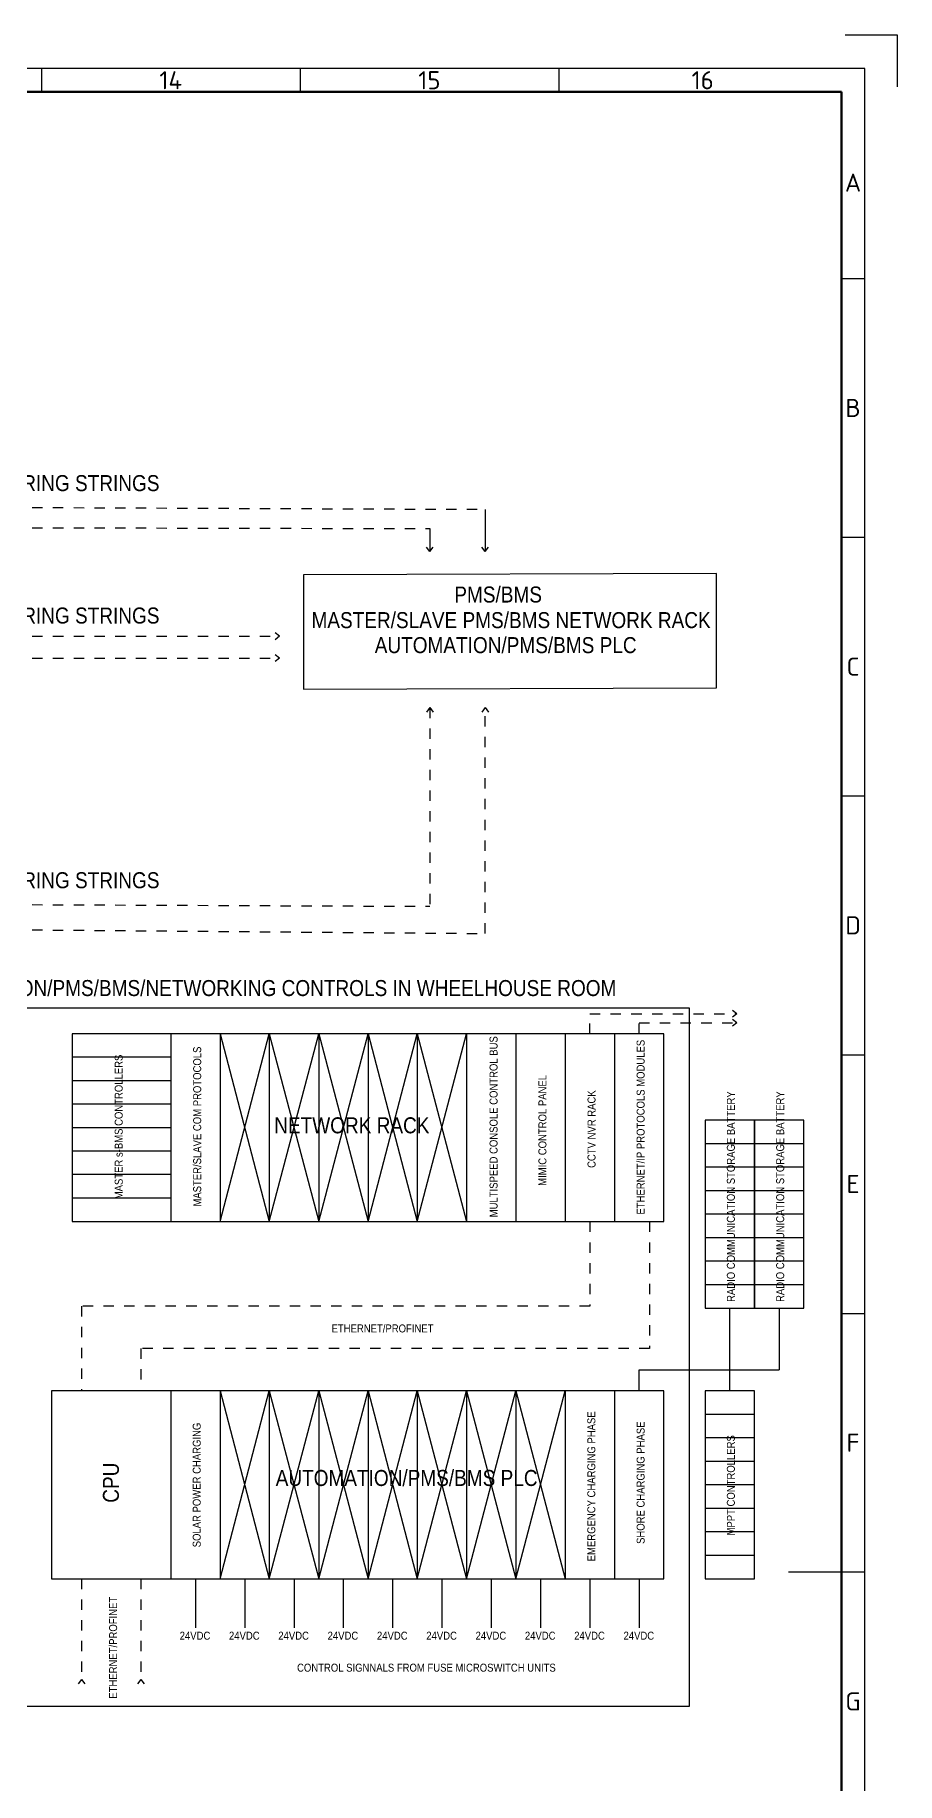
# Paper-space layout 'Layout1' of a CAD drawing. Header units: millimetres. Extents: x 340 to 1181, y -1 to 593.
# Drawn here: x 1014.2 to 1180.8, y 255.1 to 593 of the extents above; entities that cross this region are included whole.
import ezdxf
from ezdxf.enums import TextEntityAlignment as Align

# ---------------------------------------------------------------- set-up
doc = ezdxf.new("R2010")
doc.units = ezdxf.units.MM
doc.linetypes.add('DASHED', pattern=[4, 2, -2])
doc.layers.add('00_Paper_Layout_ Text', color=7, linetype='Continuous')
doc.layers.add('SLEHTI1', color=7, linetype='Continuous')
doc.layers.add('00_Paper_Layout_Thick', color=7, linetype='Continuous', lineweight=70)
doc.layers.add('00_Paper_Layout_Thin', color=7, linetype='Continuous', lineweight=25)
doc.styles.add('ELECTRICAL_GENERAL', font='arial.ttf', dxfattribs={"width": 0.85})
doc.styles.add('S000 H00', font='isocpeur.ttf')

# ---------------------------------------------------------------- blocks, each defined once
blk = doc.blocks.new('C-Job Border A1 LANDSCAPE')
at = {"layer": '00_Paper_Layout_Thick'}
for p, q in [((830.25, 583), (21, 583)), ((830.25, 10.82), (830.25, 583))]:
    blk.add_line(p, q, dxfattribs=at)
at = {"layer": '00_Paper_Layout_Thin'}
for p, q in [((830.97, 594), (841, 594)), ((841, 594), (841, 583.97)), ((834.75, 587.5), (16.5, 587.5)), ((675.63, 587.5), (675.63, 583)), ((725.63, 587.5), (725.63, 583)), ((775.63, 587.5), (775.63, 583)), ((834.75, 6.32), (834.75, 587.5)), ((830.25, 546.91), (834.75, 546.91)), ((830.25, 496.91), (834.75, 496.91)), ((830.25, 446.91), (834.75, 446.91)), ((830.25, 396.91), (834.75, 396.91)), ((830.25, 346.91), (834.75, 346.91)), ((834.75, 296.91), (820, 296.91))]:
    blk.add_line(p, q, dxfattribs=at)
at = {"layer": '00_Paper_Layout_ Text', "style": 'S000 H00'}
for s, p in [('14', (700.63, 585.25)), ('15', (750.63, 585.25)), ('16', (803.44, 585.25)), ('A', (832.5, 565.46)), ('B', (832.5, 521.91)), ('C', (832.5, 471.91)), ('D', (832.5, 421.91)), ('E', (832.5, 371.91)), ('F', (832.5, 321.91)), ('G', (832.5, 271.91))]:
    blk.add_text(s, height=3.5, dxfattribs=at).set_placement(p, align=Align.MIDDLE_CENTER)

psp = doc.layouts.get("Layout1")

# ---------------------------------------------------------------- linework, layer by layer
at = {"layer": 'SLEHTI1', "color": 175, "linetype": 'DASHED', "lineweight": -3}
for p, q in [((845.68, 502.35), (1101.22, 501.3)), ((845.68, 498.11), (1090.53, 497.58)), ((845.68, 476.77), (1061.47, 476.77)), ((845.68, 472.52), (1061.47, 472.52)), ((1090.53, 462.97), (1090.53, 424.58)), ((1101.22, 419.32), (1101.22, 462.97)), ((845.68, 425.6), (1090.53, 424.58)), ((845.68, 421.36), (1101.22, 419.32)), ((1121.45, 399.95), (1121.45, 403.81)), ((1121.45, 403.81), (1149.86, 403.81)), ((1130.98, 399.95), (1130.98, 402.08)), ((1130.98, 402.08), (1149.86, 402.08)), ((1121.45, 363.63), (1121.45, 347.27)), ((1132.96, 363.63), (1132.96, 339.09)), ((1023.17, 347.27), (1023.17, 330.91)), ((1034.68, 339.09), (1034.68, 330.91)), ((1023.17, 294.59), (1023.17, 275.15)), ((1034.68, 294.59), (1034.68, 275.15))]:
    psp.add_line(p, q, dxfattribs=at)
at = {"layer": 'SLEHTI1', "color": 4, "linetype": 'Continuous', "lineweight": -3}
psp.add_line((1101.22, 501.3), (1101.22, 501.3), dxfattribs=at)
at = {"layer": 'SLEHTI1', "color": 175, "linetype": 'Continuous', "lineweight": -3}
for p, q in [((1101.22, 501.3), (1101.22, 493.13)), ((1090.53, 497.58), (1090.53, 493.13)), ((1090.53, 493.13), (1089.87, 494.01)), ((1090.53, 493.13), (1091.18, 494.01)), ((1101.22, 493.13), (1100.56, 494.01)), ((1101.22, 493.13), (1101.87, 494.01)), ((1061.47, 476.77), (1060.59, 477.42)), ((1061.47, 476.77), (1060.59, 476.11)), ((1061.47, 472.52), (1060.59, 473.18)), ((1061.47, 472.52), (1060.59, 471.87)), ((1090.53, 462.97), (1089.87, 462.09)), ((1090.53, 462.97), (1091.18, 462.09)), ((1101.22, 462.97), (1100.56, 462.09)), ((1101.22, 462.97), (1101.87, 462.09)), ((1149.86, 403.81), (1148.98, 404.46)), ((1149.86, 403.81), (1148.98, 403.16)), ((1149.86, 402.08), (1148.98, 402.73)), ((1149.86, 402.08), (1148.98, 401.42)), ((1023.17, 275.15), (1022.52, 274.27)), ((1023.17, 275.15), (1023.82, 274.27)), ((1034.68, 275.15), (1034.02, 274.27)), ((1034.68, 275.15), (1035.33, 274.27))]:
    psp.add_line(p, q, dxfattribs=at)
at = {"layer": 'SLEHTI1', "color": 239, "linetype": 'Continuous', "lineweight": -3}
for p, q in [((1040.43, 399.95), (1040.43, 363.63)), ((1049.96, 399.95), (1049.96, 363.63)), ((1059.49, 399.95), (1059.49, 363.63)), ((1069.03, 399.95), (1069.03, 363.63)), ((1078.56, 399.95), (1078.56, 363.63)), ((1078.56, 399.95), (1078.56, 363.63)), ((1088.09, 399.95), (1088.09, 363.63)), ((1097.62, 399.95), (1097.62, 363.63)), ((1107.15, 399.95), (1107.15, 363.63)), ((1116.68, 399.95), (1116.68, 363.63)), ((1126.22, 399.95), (1126.22, 363.63)), ((1040.43, 330.91), (1040.43, 294.59)), ((1049.96, 330.91), (1049.96, 294.59)), ((1059.49, 330.91), (1059.49, 294.59)), ((1069.03, 330.91), (1069.03, 294.59)), ((1078.56, 330.91), (1078.56, 294.59)), ((1078.56, 330.91), (1078.56, 294.59)), ((1088.09, 330.91), (1088.09, 294.59)), ((1097.62, 330.91), (1097.62, 294.59)), ((1107.15, 330.91), (1107.15, 294.59)), ((1116.68, 330.91), (1116.68, 294.59)), ((1126.22, 330.91), (1126.22, 294.59))]:
    psp.add_line(p, q, dxfattribs=at)
at = {"layer": 'SLEHTI1', "color": 189, "linetype": 'Continuous', "lineweight": -3}
for p, q in [((1049.96, 363.63), (1059.49, 399.95)), ((1049.96, 399.95), (1059.49, 363.63)), ((1059.49, 363.63), (1069.03, 399.95)), ((1059.49, 399.95), (1069.03, 363.63)), ((1069.03, 363.63), (1078.56, 399.95)), ((1069.03, 399.95), (1078.56, 363.63)), ((1078.56, 363.63), (1088.09, 399.95)), ((1078.56, 399.95), (1088.09, 363.63)), ((1088.09, 363.63), (1097.62, 399.95)), ((1088.09, 399.95), (1097.62, 363.63)), ((1040.43, 395.41), (1021.37, 395.41)), ((1040.43, 390.87), (1021.37, 390.87)), ((1040.43, 386.33), (1021.37, 386.33)), ((1040.43, 381.79), (1021.37, 381.79)), ((1153.25, 378.69), (1143.72, 378.69)), ((1162.78, 378.69), (1153.25, 378.69)), ((1040.43, 377.25), (1021.37, 377.25)), ((1040.43, 372.71), (1021.37, 372.71)), ((1153.25, 374.15), (1143.72, 374.15)), ((1162.78, 374.15), (1153.25, 374.15)), ((1153.25, 369.61), (1143.72, 369.61)), ((1162.78, 369.61), (1153.25, 369.61)), ((1040.43, 368.17), (1021.37, 368.17)), ((1153.25, 365.06), (1143.72, 365.06)), ((1162.78, 365.06), (1153.25, 365.06)), ((1116.68, 363.63), (1126.22, 363.63)), ((1126.22, 363.63), (1135.75, 363.63)), ((1153.25, 360.52), (1143.72, 360.52)), ((1162.78, 360.52), (1153.25, 360.52)), ((1153.25, 355.98), (1143.72, 355.98)), ((1162.78, 355.98), (1153.25, 355.98)), ((1153.25, 351.44), (1143.72, 351.44)), ((1162.78, 351.44), (1153.25, 351.44)), ((1148.49, 334.97), (1148.49, 346.9)), ((1158.02, 346.9), (1158.02, 334.97)), ((1130.98, 330.91), (1130.98, 334.97)), ((1130.98, 334.97), (1158.02, 334.97)), ((1148.49, 330.91), (1148.49, 334.97)), ((1049.96, 330.91), (1059.49, 294.59)), ((1049.96, 294.59), (1059.49, 330.91)), ((1059.49, 330.91), (1069.03, 294.59)), ((1059.49, 294.59), (1069.03, 330.91)), ((1069.03, 330.91), (1078.56, 294.59)), ((1069.03, 294.59), (1078.56, 330.91)), ((1078.56, 330.91), (1088.09, 294.59)), ((1078.56, 294.59), (1088.09, 330.91)), ((1088.09, 330.91), (1097.62, 294.59)), ((1088.09, 294.59), (1097.62, 330.91)), ((1097.62, 330.91), (1107.15, 294.59)), ((1097.62, 294.59), (1107.15, 330.91)), ((1107.15, 330.91), (1116.68, 294.59)), ((1107.15, 294.59), (1116.68, 330.91)), ((1153.25, 326.37), (1143.72, 326.37)), ((1153.25, 321.83), (1143.72, 321.83)), ((1153.25, 317.29), (1143.72, 317.29)), ((1153.25, 312.75), (1143.72, 312.75)), ((1153.25, 308.21), (1143.72, 308.21)), ((1153.25, 303.67), (1143.72, 303.67)), ((1153.25, 299.13), (1143.72, 299.13)), ((1040.43, 294.59), (1049.96, 294.59)), ((1049.96, 294.59), (1059.49, 294.59)), ((1059.49, 294.59), (1069.03, 294.59)), ((1069.03, 294.59), (1078.56, 294.59)), ((1078.56, 294.59), (1088.09, 294.59)), ((1088.09, 294.59), (1097.62, 294.59)), ((1097.62, 294.59), (1107.15, 294.59)), ((1107.15, 294.59), (1116.68, 294.59)), ((1116.68, 294.59), (1126.22, 294.59)), ((1126.22, 294.59), (1135.75, 294.59))]:
    psp.add_line(p, q, dxfattribs=at)
at = {"layer": 'SLEHTI1', "color": 189, "linetype": 'DASHED', "lineweight": -3}
for p, q in [((1121.45, 347.27), (1023.17, 347.27)), ((1132.96, 339.09), (1034.68, 339.09))]:
    psp.add_line(p, q, dxfattribs=at)
at = {"layer": 'SLEHTI1', "color": 5, "linetype": 'Continuous', "lineweight": -3}
for p, q in [((1045.2, 294.59), (1045.2, 285.1)), ((1054.73, 294.59), (1054.73, 285.1)), ((1064.26, 294.59), (1064.26, 285.1)), ((1073.79, 294.59), (1073.79, 285.1)), ((1083.32, 294.59), (1083.32, 285.1)), ((1092.85, 294.59), (1092.85, 285.1)), ((1102.39, 294.59), (1102.39, 285.1)), ((1111.92, 294.59), (1111.92, 285.1)), ((1121.45, 294.59), (1121.45, 285.1)), ((1130.98, 294.59), (1130.98, 285.1))]:
    psp.add_line(p, q, dxfattribs=at)
at = {"layer": 'SLEHTI1', "color": 175, "linetype": 'Continuous', "lineweight": -3}
psp.add_lwpolyline([(1066.11, 488.67), (1066.11, 466.54), (1145.88, 466.79), (1145.88, 488.92)], close=True, dxfattribs=at)
at = {"layer": 'SLEHTI1', "color": 4, "linetype": 'Continuous', "lineweight": -3}
psp.add_lwpolyline([(992.22, 404.87), (992.22, 270.01), (1140.67, 270.01), (1140.67, 404.87)], close=True, dxfattribs=at)
at = {"layer": 'SLEHTI1', "color": 189, "linetype": 'Continuous', "lineweight": -3}
for points in [[(1021.37, 399.95), (1021.37, 363.63), (1135.75, 363.63), (1135.75, 399.95)], [(1143.72, 383.23), (1143.72, 346.9), (1153.25, 346.9), (1153.25, 383.23)], [(1153.25, 383.23), (1153.25, 346.9), (1162.78, 346.9), (1162.78, 383.23)], [(1017.42, 330.91), (1017.42, 294.59), (1135.75, 294.59), (1135.75, 330.91)], [(1143.72, 330.91), (1143.72, 294.59), (1153.25, 294.59), (1153.25, 330.91)]]:
    psp.add_lwpolyline(points, close=True, dxfattribs=at)

# ---------------------------------------------------------------- block references
at = {"layer": '00_Paper_Layout_Thin'}
psp.add_blockref('C-Job Border A1 LANDSCAPE', (339.8, -1.01), dxfattribs=at)

# ---------------------------------------------------------------- texts
at = {"layer": 'SLEHTI1', "color": 175, "lineweight": -3, "style": 'ELECTRICAL_GENERAL', "width": 0.85}
for p in [(891.94, 504.82), (891.94, 479.23), (891.94, 428.07)]:
    psp.add_text('STANDARD SHIELDED ETHERNET PROFINET REDUNDANT DUAL O RING STRINGS', height=3.0936, dxfattribs=at).set_placement(p)
at = {"layer": 'SLEHTI1', "color": 189, "lineweight": -3, "style": 'ELECTRICAL_GENERAL', "width": 0.85}
for s, height, p in [('PMS/BMS', 3.094, (1095.24, 483.29)), ('MASTER/SLAVE PMS/BMS NETWORK RACK', 3.0936, (1067.64, 478.34)), ('AUTOMATION/PMS/BMS PLC ', 3.0936, (1079.86, 473.51)), ('AUTOMATION/PMS/BMS/NETWORKING CONTROLS IN WHEELHOUSE ROOM', 3.0936, (992.08, 407.23))]:
    psp.add_text(s, height=height, dxfattribs=at).set_placement(p)
at = {"layer": 'SLEHTI1', "color": 97, "lineweight": -3, "style": 'ELECTRICAL_GENERAL', "width": 0.85}
for s, height, p in [('MULTISPEED CONSOLE CONTROL BUS', 1.5468, (1103.6, 364.47)), ('ETHERNET/IP PROTOCOLS MODULES', 1.5468, (1132.02, 365)), ('MASTER s-BMS CONTROLLERS', 1.5468, (1031.15, 367.95)), ('MASTER/SLAVE COM PROTOCOLS', 1.5468, (1046.32, 366.54)), ('MIMIC CONTROL PANEL', 1.5468, (1113.04, 370.55)), ('CCTV NVR RACK', 1.5468, (1122.53, 374.01)), ('RADIO COMMUNICATION STORAGE BATTERY', 1.5468, (1149.46, 348.11)), ('RADIO COMMUNICATION STORAGE BATTERY', 1.5468, (1158.99, 348.11)), ('SOLAR POWER CHARGING', 1.5468, (1046.23, 300.69)), ('EMERGENCY CHARGING PHASE', 1.5468, (1122.49, 297.98)), ('SHORE CHARGING PHASE', 1.5468, (1132.02, 301.34)), ('MPPT CONTROLLERS', 1.5468, (1149.46, 302.97)), ('CPU', 3.094, (1030.42, 309.3))]:
    psp.add_text(s, height=height, rotation=90, dxfattribs=at).set_placement(p)
for s, p in [('NETWORK RACK', (1060.44, 380.7)), ('AUTOMATION/PMS/BMS PLC', (1060.72, 312.54))]:
    psp.add_text(s, height=3.0936, dxfattribs=at).set_placement(p)
at = {"layer": 'SLEHTI1', "color": 175, "lineweight": -3, "style": 'ELECTRICAL_GENERAL', "width": 0.85}
for rotation, p in [(360, (1071.52, 342.22)), (90, (1030.07, 271.43))]:
    psp.add_text('ETHERNET/PROFINET', height=1.5468, rotation=rotation, dxfattribs=at).set_placement(p)
at = {"layer": 'SLEHTI1', "color": 5, "lineweight": -3, "style": 'ELECTRICAL_GENERAL', "width": 0.85}
for s, height, p in [('24VDC', 1.547, (1042.16, 282.83)), ('24VDC', 1.547, (1051.69, 282.83)), ('24VDC', 1.547, (1061.22, 282.83)), ('24VDC', 1.547, (1070.75, 282.83)), ('24VDC', 1.547, (1080.29, 282.83)), ('24VDC', 1.547, (1089.82, 282.83)), ('24VDC', 1.547, (1099.35, 282.83)), ('24VDC', 1.547, (1108.88, 282.83)), ('24VDC', 1.547, (1118.41, 282.83)), ('24VDC', 1.547, (1127.94, 282.83)), ('CONTROL SIGNNALS FROM FUSE MICROSWITCH UNITS', 1.5468, (1064.85, 276.65))]:
    psp.add_text(s, height=height, rotation=360, dxfattribs=at).set_placement(p)

doc.saveas('drawing.dxf')
